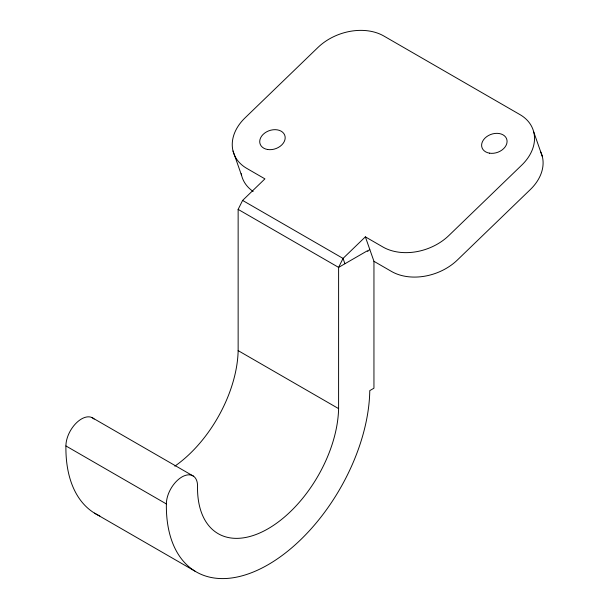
<?xml version="1.0" encoding="UTF-8"?>
<svg xmlns="http://www.w3.org/2000/svg" width="609" height="609" viewBox="0 0 609 609"><rect width="100%" height="100%" fill="white"/><g stroke="black" fill="none" stroke-linecap="round" stroke-linejoin="round"><path stroke-width="0.91" d="M365.362 236.855L373.956 261.314L373.949 388.207L369.77 390.62A143.846 83.052 -60 0 1 266.293 565.738A143.846 83.052 -60 0 1 166.371 503.94A22.038 12.728 -60 0 1 181.954 476.946A22.038 12.728 -60 0 1 197.544 485.944A99.777 57.604 -60 0 0 266.293 529.746A99.777 57.604 -60 0 0 338.596 408.616L338.612 267.397L343.042 258.414L365.362 236.855L382.939 247.003A47.837 34.987 -19.3 0 0 448.825 235.569L521.753 165.115A47.837 34.987 -19.3 0 0 519.987 114.621L383.845 36.015A47.837 34.987 -19.3 0 0 317.959 47.456L245.024 117.902A47.837 34.987 -19.3 0 0 246.79 168.396L264.923 178.871L242.61 200.43L238.142 209.389L238.142 350.617A99.777 57.604 -60 0 1 174.829 466.159M367.623 251.464L369.777 249.401M367.509 250.702L338.612 267.397L238.142 209.389M373.956 261.314L391.503 271.447A47.837 34.987 -19.3 0 0 457.389 260.005L530.325 189.559A47.837 34.987 -19.3 0 0 540.419 151.306M242.61 200.43L343.042 258.414L344.922 263.735M238.142 350.617L338.596 408.616M91.929 417.546L193.54 476.208M94.113 419.083A22.038 12.728 -60 0 0 76.688 422.608A22.038 12.728 -60 0 0 65.917 445.94L166.371 503.94M94.448 513.105L194.903 571.105M533.75 132.008L542.314 156.452M233.034 151.009L241.598 175.445M99.815 515.975A143.846 83.052 -60 0 1 65.917 445.94M253.154 191.454A47.837 34.987 -19.3 0 1 241.21 173.649M267.595 149.494A13.078 9.569 -19.3 0 0 285.073 136.439A13.078 9.569 -19.3 0 0 264.664 133.089A13.078 9.569 -19.3 0 0 267.595 149.494M489.484 153.163A13.078 9.569 -19.3 0 0 506.97 140.108A13.078 9.569 -19.3 0 0 486.561 136.759A13.078 9.569 -19.3 0 0 489.484 153.163"/></g></svg>
